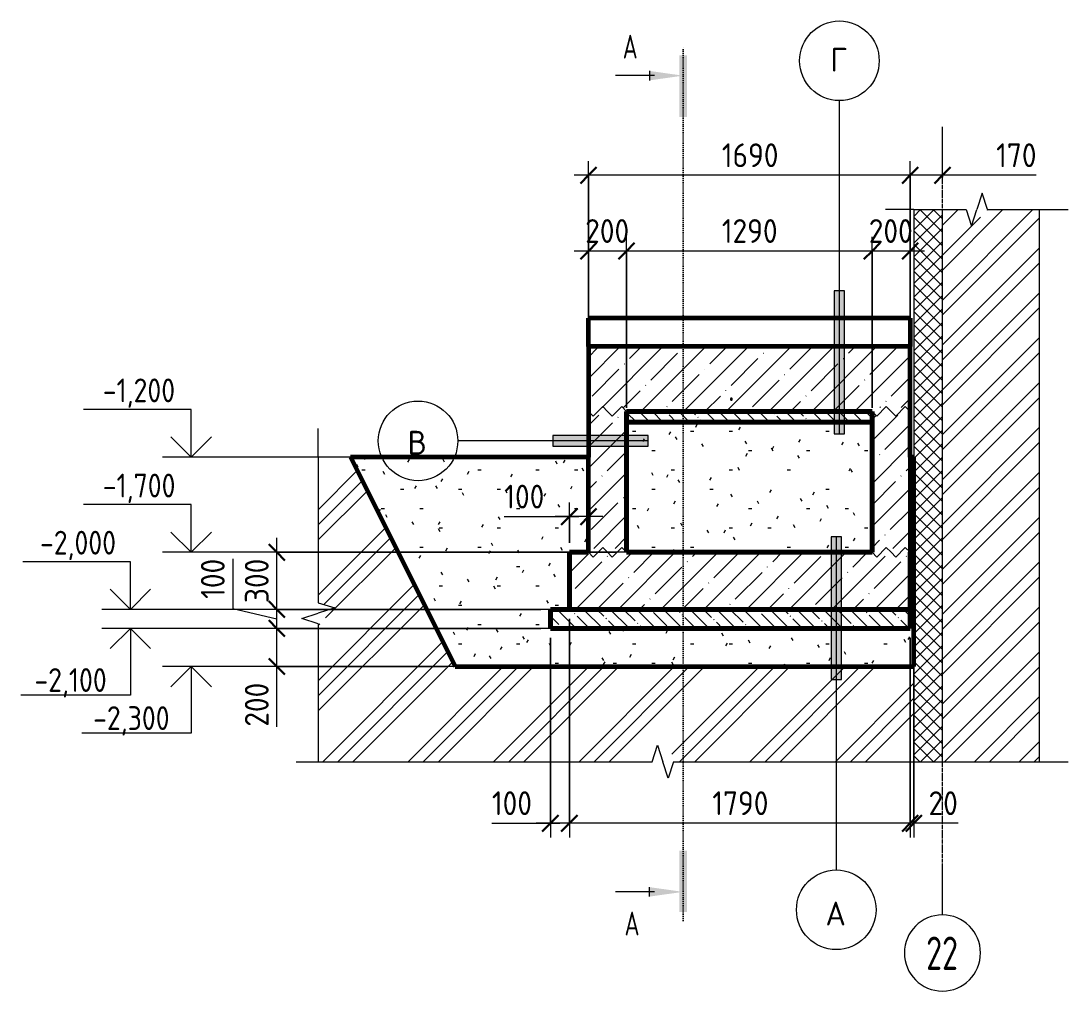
# Model space of a CAD drawing. Header units: millimetres. Extents: x -35166 to 26009, y -4005 to 79300.
# Drawn here: x 4328 to 9830, y -4005 to 1091 of the extents above; entities that cross this region are included whole.
import ezdxf

# ---------------------------------------------------------------- set-up
doc = ezdxf.new("R2010")
doc.units = ezdxf.units.MM
doc.linetypes.add('02 Штрихпунктирная _20 мм_', pattern=[25, 20, -2.5, 0, -2.5])
doc.linetypes.add('04 Пунктир 10мм', pattern=[10, 0, -10])
for name, color, linetype, lineweight in [('AA_Dim', 7, 'Continuous', 9), ('AA_Dim-50', 7, 'Continuous', 9), ('AA_Oformlenie', 7, 'Continuous', 9), ('AA_Razrez', 7, 'Continuous', 9), ('AA_Vinoska', 7, 'Continuous', 9), ('AA_Visotnaya otmetka', 7, 'Continuous', 9), ('AF_Stena', 7, 'Continuous', 9), ('KR_Armatura', 7, 'Continuous', 20), ('KR_Armatura_Tonkie', 7, 'Continuous', 20), ('Оси', 7, 'Continuous', 9)]:
    doc.layers.add(name, color=color, linetype=linetype, lineweight=lineweight)
for name, color, linetype, lineweight, true_color in [('AF_Perekritie', 7, 'Continuous', 60, 0x006a35), ('AF_Perekritie_Грунт', 7, 'Continuous', 60, 0x006a35), ('AF_Perekritie_Опалубка', 7, 'Continuous', 60, 0x006a35), ('AF_Stena_Опалубка', 7, 'Continuous', 20, 0x0063c6), ('KR_Fundament', 7, 'Continuous', 20, 0x804000)]:
    doc.layers.add(name, color=color, linetype=linetype, lineweight=lineweight, true_color=true_color)
doc.styles.add('GOST Common_1', font='GOST_Common.ttf', dxfattribs={"height": 125})
doc.styles.add('ISOCPEUR', font='isocpeur.TTF', dxfattribs={"width": 0.7, "height": 125})
doc.styles.add('ISOCPEUR_1', font='isocpeur.TTF', dxfattribs={"width": 0.9, "height": 125})
doc.styles.add('ISOCPEUR_2', font='isocpeur.TTF', dxfattribs={"width": 0.85, "height": 125})
doc.styles.add('ISOCPEUR_3', font='isocpeur.TTF', dxfattribs={"width": 0.7, "height": 175})
doc.dimstyles.new('00_Точн_3_знака__прозр_', dxfattribs={"dimscale": 304.8, "dimtxt": 125.344371, "dimasz": 0.278871, "dimexe": 0.246063, "dimexo": 0.164042, "dimgap": 0.016404, "dimtad": 1, "dimdec": 3, "dimrnd": 0.001, "dimdsep": 46, "dimtxsty": 'ISOCPEUR_1', "dimblk1": 'OBLIQUE', "dimblk2": 'OBLIQUE', "dimsah": 1, "dimcen": 0.09, "dimdle": 0.246063, "dimazin": 0, "dimtfac": 1, "dimtdec": 4, "dimtix": 1, "dimtmove": 1, "dimatfit": 3, "dimfxl": 1, "dimtvp": 1, "dimtolj": 1, "dimtzin": 0, "dimlwd": 18, "dimlwe": 18, "dimarcsym": 2})
doc.dimstyles.new('00_Точн_3_знака__прозр__1', dxfattribs={"dimscale": 304.8, "dimtxt": 125.344371, "dimasz": 0.278871, "dimexe": 0.246063, "dimexo": 0.164042, "dimgap": 0.016404, "dimtad": 1, "dimdec": 3, "dimrnd": 0.001, "dimdsep": 46, "dimtxsty": 'ISOCPEUR_1', "dimblk1": 'OBLIQUE', "dimblk2": 'OBLIQUE', "dimsah": 1, "dimcen": 0.09, "dimdle": 0.246063, "dimazin": 0, "dimtfac": 1, "dimtdec": 4, "dimtix": 1, "dimtmove": 0, "dimatfit": 3, "dimfxl": 1, "dimtvp": 1, "dimtolj": 1, "dimtzin": 0, "dimlwd": 18, "dimlwe": 18, "dimarcsym": 2})
pattern_1 = [(45, (7744.69, -150), (-112.253, 112.253), []), (45, (7856.94, -150), (-112.253, 112.253), [198.438, -39.688, 1.676, -38.011])]
pattern_2 = [(135, (7744.69, -150), (-70.0036, -70.0036), [99, -16.5, 3.3, -16.5]), (135, (7744.69, -80.04), (-70.0036, -70.0036), [])]
pattern_3 = [(0, (7744.69, -150), (406.4, 101.6), [16.764, -288.036, 16.764, -288.036, -1625.6]), (0, (7744.69, -150), (406.4, 101.6), [-609.6, 16.764, -592.836, 16.764, -288.036, -711.2]), (0, (7744.69, -150), (406.4, 101.6), [-1524, 16.764, -186.436, 16.764, -491.236]), (120, (7897.09, -99.2), (-291.1882, 301.1527), [16.764, -288.036, 16.764, -288.036, -1625.6]), (120, (7897.09, -99.2), (-291.1882, 301.1527), [-609.6, 16.764, -592.836, 16.764, -288.036, -711.2]), (120, (7897.09, -99.2), (-291.1882, 301.1527), [-1524, 16.764, -186.436, 16.764, -491.236]), (240, (7947.89, 104), (-115.2118, -402.7527), [16.764, -288.036, 16.764, -288.036, -1625.6]), (240, (7947.89, 104), (-115.2118, -402.7527), [-609.6, 16.764, -592.836, 16.764, -288.036, -711.2]), (240, (7947.89, 104), (-115.2118, -402.7527), [-1524, 16.764, -186.436, 16.764, -491.236])]

# ---------------------------------------------------------------- blocks, each defined once
blk = doc.blocks.new('Ktcnybwf - Лестница-3686718-В-В Опл')
at = {"layer": 'AF_Perekritie', "lineweight": 9}
h = blk.add_hatch(dxfattribs=at)
h.set_pattern_fill('FP_12', style=0, pattern_type=2)
h.set_pattern_definition([(45, (-77590.09, -150), (-112.253, 112.253), []), (45, (-77477.84, -150), (-112.253, 112.253), [198.438, -39.688, 1.676, -38.011])])
h.paths.add_polyline_path([(-76728.6, -960.8), (-76535, -960.8), (-76535, -940), (-76335, -940), (-76335, -620), (-78025, -620), (-78025, -940), (-77825, -940), (-77825, -960.8), (-77295.1, -960.8)])
at = {"layer": 'AF_Perekritie'}
for p, q in [((-76335, -470), (-78025, -470)), ((-78025, -620), (-78025, -470)), ((-76335, -470), (-76335, -620)), ((-76335, -620), (-78025, -620)), ((-78025, -620), (-78025, -960.8)), ((-76335, -620), (-78025, -620)), ((-76335, -960.8), (-76335, -620)), ((-77825, -960.8), (-76535, -960.8))]:
    blk.add_line(p, q, dxfattribs=at)
blk = doc.blocks.new('261_Лягушка _НесАрм_РабПлоск_ - 10 А240-3874233-В-В Опл')
at = {"layer": 'KR_Armatura_Tonkie', "true_color": 0xff0000}
blk.add_hatch(color=1, dxfattribs=at).paths.add_polyline_path([(-77275.2, -901.4), (-77271.7, -900.9), (-77269.9, -899.2), (-77269, -896.7), (-77269.3, -894), (-77270.7, -891.8), (-77272.8, -890.6), (-77276.3, -891), (-77278.1, -892.8), (-77279, -895.3), (-77278.7, -898), (-77277.3, -900.2), (-77276.3, -900.9)])
at = {"layer": 'KR_Armatura', "flags": 128}
for points in [[(-77274, -890.4), (-77275.2, -890.6), (-77276.3, -891), (-77277.3, -891.8), (-77278.1, -892.8), (-77278.7, -894), (-77279, -895.3), (-77279, -896.7), (-77278.7, -898), (-77278.1, -899.2), (-77277.3, -900.2), (-77276.3, -900.9), (-77275.2, -901.4), (-77274, -901.6)], [(-77274, -901.6), (-77272.8, -901.4), (-77271.7, -900.9), (-77270.7, -900.2), (-77269.9, -899.2), (-77269.3, -898), (-77269, -896.7), (-77269, -895.3), (-77269.3, -894), (-77269.9, -892.8), (-77270.7, -891.8), (-77271.7, -891), (-77272.8, -890.6), (-77274, -890.4)]]:
    blk.add_lwpolyline(points, dxfattribs=at)
at = {"layer": 'KR_Armatura_Tonkie'}
for p, q in [((-77279, -892.4), (-77279, -896)), ((-77269, -896), (-77269, -892.4))]:
    blk.add_line(p, q, dxfattribs=at)
blk = doc.blocks.new('011_ЛинияОбрыва _ЭлУзла_Линия_ - Тип 1-3858626-В-В Опл')
at = {"layer": 'AA_Oformlenie'}
for p, q in [((-79445, -1200), (-79445, -1965)), ((-79445, -2076.3), (-79445, -2800))]:
    blk.add_line(p, q, dxfattribs=at)
blk = doc.blocks.new('011_ЛинияОбрыва _ЭлУзла_Линия_ - Тип 1-3858628-В-В Опл')
at = {"layer": 'AA_Oformlenie'}
for p, q in [((-79561, -2800), (-77690, -2800)), ((-77578.7, -2800), (-75655, -2800))]:
    blk.add_line(p, q, dxfattribs=at)
blk = doc.blocks.new('011_ЛинияОбрыва _ЭлУзла_Линия_ - Тип 1-3858630-В-В Опл')
at = {"layer": 'AA_Oformlenie'}
for p, q in [((-76315, 100), (-76040, 100)), ((-75928.7, 100), (-75655, 100))]:
    blk.add_line(p, q, dxfattribs=at)
blk = doc.blocks.new('Последовательность узлов - 3мм масшт50 маскировка-904230-В-В Опл')
at = {"layer": 'AA_Oformlenie'}
for p, q in [((-78025, -1700), (-78000, -1725)), ((-78000, -1725), (-77950, -1675)), ((-77925, -1700), (-77950, -1675)), ((-77925, -1700), (-77900, -1725)), ((-77900, -1725), (-77850, -1675)), ((-77825, -1700), (-77850, -1675))]:
    blk.add_line(p, q, dxfattribs=at)
blk = doc.blocks.new('Разрез - Номер узла_ сзади-394133-В-В Опл')
at = {"layer": 'AA_Razrez'}
for points in [[(-77507.5, -3267.4), (-77547.4, -3267.4), (-77547.4, -3590.2), (-77507.5, -3590.2)], [(-77704.3, -3459), (-77704.3, -3508.7), (-77527.7, -3483.9)]]:
    blk.add_hatch(color=256, dxfattribs=at).paths.add_polyline_path(points)
for p, q in [((-77704.3, -3508.7), (-77704.3, -3459)), ((-77677.7, -3483.9), (-77882.5, -3483.9))]:
    blk.add_line(p, q, dxfattribs=at)
blk = doc.blocks.new('Разрез - Номер узла_ спереди-394134-В-В Опл')
at = {"layer": 'AA_Razrez'}
for points in [[(-77507.5, 587), (-77547.4, 587), (-77547.4, 909.8), (-77507.5, 909.8)], [(-77704.3, 778.6), (-77704.3, 828.2), (-77527.7, 803.4)]]:
    blk.add_hatch(color=256, dxfattribs=at).paths.add_polyline_path(points)
for p, q in [((-77704.3, 828.2), (-77704.3, 778.6)), ((-77677.7, 803.4), (-77882.5, 803.4))]:
    blk.add_line(p, q, dxfattribs=at)
blk = doc.blocks.new('DIMBLOCK54-В-В Опл')
at = {"layer": 'AA_Dim-50', "color": 30, "lineweight": 18, "true_color": 0xff8000, "transparency": 16777216}
for p, q in [((8999.8, -819.6), (8999.8, 355)), ((9169.8, 269.9), (9169.8, 355)), ((9244.8, 280), (8999.8, 280)), ((8999.8, 280), (8999.8, -819.6)), ((9401.9, 280), (9084.8, 280)), ((9169.8, 280), (9169.8, 269.9)), ((9662.4, 280), (9401.9, 280))]:
    blk.add_line(p, q, dxfattribs=at)
at = {"layer": 'AA_Dim-50', "color": 30, "lineweight": 30, "true_color": 0xff8000, "transparency": 16777216}
for p, q in [((8999.8, 280), (8957.3, 237.5)), ((8999.8, 280), (9042.3, 322.5)), ((9169.8, 280), (9127.3, 237.5)), ((9169.8, 280), (9212.3, 322.5))]:
    blk.add_line(p, q, dxfattribs=at)
at = {"layer": 'AA_Dim-50', "color": 0, "lineweight": 18, "transparency": 16777216, "insert": (9451.9, 447.8), "char_height": 125, "width": 252.581, "attachment_point": 1, "line_spacing_factor": 1.135194, "style": 'ISOCPEUR_1'}
blk.add_mtext('170', dxfattribs=at)
blk = doc.blocks.new('_Oblique')
at = {"color": 0, "linetype": 'ByBlock', "lineweight": -2}
blk.add_line((-0.5, -0.5), (0.5, 0.5), dxfattribs=at)
blk = doc.blocks.new('DIMBLOCK55-В-В Опл')
at = {"layer": 'AA_Dim-50', "color": 30, "lineweight": 18, "true_color": 0xff8000, "transparency": 16777216}
for p, q in [((7309.8, -819.6), (7309.8, 355)), ((8999.8, -819.6), (8999.8, 355)), ((8999.8, 280), (7234.8, 280)), ((7309.8, 280), (7309.8, -819.6)), ((8999.8, 280), (8999.8, -819.6))]:
    blk.add_line(p, q, dxfattribs=at)
at = {"layer": 'AA_Dim-50', "color": 30, "lineweight": 30, "true_color": 0xff8000, "transparency": 16777216}
for p, q in [((7309.8, 280), (7267.3, 237.5)), ((7309.8, 280), (7352.3, 322.5)), ((8999.8, 280), (8957.3, 237.5)), ((8999.8, 280), (9042.3, 322.5))]:
    blk.add_line(p, q, dxfattribs=at)
at = {"layer": 'AA_Dim-50', "color": 0, "lineweight": 18, "transparency": 16777216, "insert": (8010.5, 447.8), "char_height": 125, "width": 346.234, "attachment_point": 1, "line_spacing_factor": 1.135194, "style": 'ISOCPEUR_1'}
blk.add_mtext('1690', dxfattribs=at)
blk = doc.blocks.new('Высотные отметки - Стрелка вверх-400292-В-В Опл')
at = {"layer": 'AA_Vinoska'}
for p, q in [((-80431.8, -1750), (-80996.8, -1750)), ((-80431.8, -2000), (-80431.8, -1750)), ((-80431.8, -2000), (-80537.9, -1893.9)), ((-80431.8, -2000), (-80325.7, -1893.9)), ((-80281.8, -2000), (-80581.8, -2000))]:
    blk.add_line(p, q, dxfattribs=at)
blk = doc.blocks.new('DIMBLOCK56-В-В Опл')
at = {"layer": 'AA_Dim-50', "color": 30, "lineweight": 30, "true_color": 0xff8000, "transparency": 16777216}
for p, q in [((5672.3, -2100), (5629.8, -2057.5)), ((5672.3, -2100), (5714.8, -2142.5)), ((5672.3, -2300), (5629.8, -2257.5)), ((5672.3, -2300), (5714.8, -2342.5))]:
    blk.add_line(p, q, dxfattribs=at)
at = {"layer": 'AA_Dim-50', "color": 30, "lineweight": 18, "true_color": 0xff8000, "transparency": 16777216}
for p, q in [((7059.8, -2100), (5597.3, -2100)), ((5672.3, -2375), (5672.3, -2100)), ((5672.3, -2100), (7059.8, -2100)), ((5672.3, -2332.2), (5672.3, -2200)), ((6559.8, -2300), (5597.3, -2300)), ((5672.3, -2300), (6559.8, -2300)), ((5672.3, -2616.3), (5672.3, -2332.2))]:
    blk.add_line(p, q, dxfattribs=at)
at = {"layer": 'AA_Dim-50', "color": 0, "lineweight": 18, "transparency": 16777216, "insert": (5504.5, -2616.3), "char_height": 125, "width": 280.961, "attachment_point": 1, "rotation": 90, "line_spacing_factor": 1.135194, "style": 'ISOCPEUR_1'}
blk.add_mtext('200', dxfattribs=at)
blk = doc.blocks.new('DIMBLOCK57-В-В Опл')
at = {"layer": 'AA_Dim-50', "color": 30, "lineweight": 18, "true_color": 0xff8000, "transparency": 16777216}
for p, q in [((5441.4, -1734.3), (5441.4, -1994.8)), ((5441.4, -1994.8), (5672.3, -2050)), ((7059.8, -2000), (5597.3, -2000)), ((5672.3, -2100), (5672.3, -2000)), ((5672.3, -2000), (7059.8, -2000)), ((7059.8, -2100), (5597.3, -2100)), ((5672.3, -2100), (7059.8, -2100))]:
    blk.add_line(p, q, dxfattribs=at)
at = {"layer": 'AA_Dim-50', "color": 30, "lineweight": 30, "true_color": 0xff8000, "transparency": 16777216}
for p, q in [((5672.3, -2000), (5629.8, -1957.5)), ((5672.3, -2000), (5714.8, -2042.5)), ((5672.3, -2100), (5629.8, -2057.5)), ((5672.3, -2100), (5714.8, -2142.5))]:
    blk.add_line(p, q, dxfattribs=at)
at = {"layer": 'AA_Dim-50', "color": 0, "lineweight": 18, "transparency": 16777216, "insert": (5273.6, -1944.8), "char_height": 125, "width": 252.581, "attachment_point": 1, "rotation": 90, "line_spacing_factor": 1.135194, "style": 'ISOCPEUR_1'}
blk.add_mtext('100', dxfattribs=at)
blk = doc.blocks.new('DIMBLOCK58-В-В Опл')
at = {"layer": 'AA_Dim-50', "color": 30, "lineweight": 18, "true_color": 0xff8000, "transparency": 16777216}
for p, q in [((5672.3, -2000), (5672.3, -1625)), ((7459.8, -1700), (5597.3, -1700)), ((5672.3, -1700), (7459.8, -1700)), ((7059.8, -2000), (5597.3, -2000)), ((5672.3, -2000), (7059.8, -2000))]:
    blk.add_line(p, q, dxfattribs=at)
at = {"layer": 'AA_Dim-50', "color": 30, "lineweight": 30, "true_color": 0xff8000, "transparency": 16777216}
for p, q in [((5672.3, -1700), (5629.8, -1657.5)), ((5672.3, -1700), (5714.8, -1742.5)), ((5672.3, -2000), (5629.8, -1957.5)), ((5672.3, -2000), (5714.8, -2042.5))]:
    blk.add_line(p, q, dxfattribs=at)
at = {"layer": 'AA_Dim-50', "color": 0, "lineweight": 18, "transparency": 16777216, "insert": (5504.5, -1967.1), "char_height": 125, "width": 280.961, "attachment_point": 1, "rotation": 90, "line_spacing_factor": 1.135194, "style": 'ISOCPEUR_1'}
blk.add_mtext('300', dxfattribs=at)
blk = doc.blocks.new('DIMBLOCK59-В-В Опл')
at = {"layer": 'AA_Dim-50', "color": 30, "lineweight": 18, "true_color": 0xff8000, "transparency": 16777216}
for p, q in [((7209.8, -2050), (7209.8, -3198.5)), ((7209.8, -3123.5), (7209.8, -2050)), ((8999.8, -2150), (8999.8, -3198.5)), ((8999.8, -3123.5), (8999.8, -2150)), ((9074.8, -3123.5), (7209.8, -3123.5))]:
    blk.add_line(p, q, dxfattribs=at)
at = {"layer": 'AA_Dim-50', "color": 30, "lineweight": 30, "true_color": 0xff8000, "transparency": 16777216}
for p, q in [((7209.8, -3123.5), (7252.3, -3081)), ((8999.8, -3123.5), (9042.3, -3081)), ((7209.8, -3123.5), (7167.3, -3166)), ((8999.8, -3123.5), (8957.3, -3166))]:
    blk.add_line(p, q, dxfattribs=at)
at = {"layer": 'AA_Dim-50', "color": 0, "lineweight": 18, "transparency": 16777216, "insert": (7960.5, -2955.6), "char_height": 125, "width": 346.234, "attachment_point": 1, "line_spacing_factor": 1.135194, "style": 'ISOCPEUR_1'}
blk.add_mtext('1790', dxfattribs=at)
blk = doc.blocks.new('DIMBLOCK60-В-В Опл')
at = {"layer": 'AA_Dim-50', "color": 30, "lineweight": 18, "true_color": 0xff8000, "transparency": 16777216}
for p, q in [((7209.8, -2050), (7209.8, -3198.5)), ((7209.8, -3123.5), (7209.8, -2050)), ((7109.8, -2150), (7109.8, -3198.5)), ((7109.8, -3123.5), (7109.8, -2150)), ((6802.6, -3123.5), (7063.1, -3123.5)), ((7209.8, -3123.5), (7034.8, -3123.5)), ((7063.1, -3123.5), (7159.8, -3123.5))]:
    blk.add_line(p, q, dxfattribs=at)
at = {"layer": 'AA_Dim-50', "color": 30, "lineweight": 30, "true_color": 0xff8000, "transparency": 16777216}
for p, q in [((7109.8, -3123.5), (7152.3, -3081)), ((7209.8, -3123.5), (7252.3, -3081)), ((7109.8, -3123.5), (7067.3, -3166)), ((7209.8, -3123.5), (7167.3, -3166))]:
    blk.add_line(p, q, dxfattribs=at)
at = {"layer": 'AA_Dim-50', "color": 0, "lineweight": 18, "transparency": 16777216, "insert": (6802.6, -2955.6), "char_height": 125, "width": 252.581, "attachment_point": 1, "line_spacing_factor": 1.135194, "style": 'ISOCPEUR_1'}
blk.add_mtext('100', dxfattribs=at)
blk = doc.blocks.new('DIMBLOCK61-В-В Опл')
at = {"layer": 'AA_Dim-50', "color": 30, "lineweight": 18, "true_color": 0xff8000, "transparency": 16777216}
for p, q in [((8799.8, -940.6), (8799.8, -43)), ((8999.8, -220), (8999.8, -43)), ((9074.8, -118), (8799.8, -118)), ((8799.8, -118), (8799.8, -940.6)), ((8999.8, -118), (8999.8, -220))]:
    blk.add_line(p, q, dxfattribs=at)
at = {"layer": 'AA_Dim-50', "color": 30, "lineweight": 30, "true_color": 0xff8000, "transparency": 16777216}
for p, q in [((8799.8, -118), (8842.3, -75.5)), ((8999.8, -118), (9042.3, -75.5)), ((8799.8, -118), (8757.3, -160.5)), ((8999.8, -118), (8957.3, -160.5))]:
    blk.add_line(p, q, dxfattribs=at)
at = {"layer": 'AA_Dim-50', "color": 0, "lineweight": 18, "transparency": 16777216, "insert": (8782.7, 49.8), "char_height": 125, "width": 280.961, "attachment_point": 1, "line_spacing_factor": 1.135194, "style": 'ISOCPEUR_1'}
blk.add_mtext('200', dxfattribs=at)
blk = doc.blocks.new('DIMBLOCK62-В-В Опл')
at = {"layer": 'AA_Dim-50', "color": 30, "lineweight": 18, "true_color": 0xff8000, "transparency": 16777216}
for p, q in [((7509.8, -940.6), (7509.8, -43)), ((8799.8, -940.6), (8799.8, -43)), ((8799.8, -118), (7509.8, -118)), ((7509.8, -118), (7509.8, -940.6)), ((8799.8, -118), (8799.8, -940.6))]:
    blk.add_line(p, q, dxfattribs=at)
at = {"layer": 'AA_Dim-50', "color": 30, "lineweight": 30, "true_color": 0xff8000, "transparency": 16777216}
for p, q in [((7509.8, -118), (7552.3, -75.5)), ((8799.8, -118), (8842.3, -75.5)), ((7509.8, -118), (7467.3, -160.5)), ((8799.8, -118), (8757.3, -160.5))]:
    blk.add_line(p, q, dxfattribs=at)
at = {"layer": 'AA_Dim-50', "color": 0, "lineweight": 18, "transparency": 16777216, "insert": (8010.5, 49.8), "char_height": 125, "width": 346.234, "attachment_point": 1, "line_spacing_factor": 1.135194, "style": 'ISOCPEUR_1'}
blk.add_mtext('1290', dxfattribs=at)
blk = doc.blocks.new('DIMBLOCK63-В-В Опл')
at = {"layer": 'AA_Dim-50', "color": 30, "lineweight": 18, "true_color": 0xff8000, "transparency": 16777216}
for p, q in [((7309.8, -220), (7309.8, -43)), ((7509.8, -940.6), (7509.8, -43)), ((7509.8, -118), (7234.8, -118)), ((7309.8, -118), (7309.8, -220)), ((7509.8, -118), (7509.8, -940.6))]:
    blk.add_line(p, q, dxfattribs=at)
at = {"layer": 'AA_Dim-50', "color": 30, "lineweight": 30, "true_color": 0xff8000, "transparency": 16777216}
for p, q in [((7309.8, -118), (7352.3, -75.5)), ((7509.8, -118), (7552.3, -75.5)), ((7309.8, -118), (7267.3, -160.5)), ((7509.8, -118), (7467.3, -160.5))]:
    blk.add_line(p, q, dxfattribs=at)
at = {"layer": 'AA_Dim-50', "color": 0, "lineweight": 18, "transparency": 16777216, "insert": (7292.7, 49.8), "char_height": 125, "width": 280.961, "attachment_point": 1, "line_spacing_factor": 1.135194, "style": 'ISOCPEUR_1'}
blk.add_mtext('200', dxfattribs=at)
blk = doc.blocks.new('DIMBLOCK64-В-В Опл')
at = {"layer": 'AA_Dim-50', "color": 30, "lineweight": 18, "true_color": 0xff8000, "transparency": 16777216}
for p, q in [((8999.8, -2150), (8999.8, -3198.5)), ((8999.8, -3123.5), (8999.8, -2150)), ((9019.8, -2350), (9019.8, -3198.5)), ((9019.8, -3123.5), (9019.8, -2350)), ((9094.8, -3123.5), (8924.8, -3123.5)), ((9046.8, -3123.5), (9009.8, -3123.5)), ((9252.9, -3123.5), (9046.8, -3123.5))]:
    blk.add_line(p, q, dxfattribs=at)
at = {"layer": 'AA_Dim-50', "color": 30, "lineweight": 30, "true_color": 0xff8000, "transparency": 16777216}
for p, q in [((8999.8, -3123.5), (9042.3, -3081)), ((9019.8, -3123.5), (9062.3, -3081)), ((8999.8, -3123.5), (8957.3, -3166)), ((9019.8, -3123.5), (8977.3, -3166))]:
    blk.add_line(p, q, dxfattribs=at)
at = {"layer": 'AA_Dim-50', "color": 0, "lineweight": 18, "transparency": 16777216, "insert": (9096.8, -2955.6), "char_height": 125, "width": 187.307, "attachment_point": 1, "line_spacing_factor": 1.135194, "style": 'ISOCPEUR_1'}
blk.add_mtext('20', dxfattribs=at)
blk = doc.blocks.new('010_Флажок только номер _ТиповАннот_ - Узел А-3858643-В-В Опл')
at = {"layer": 'AA_Vinoska'}
blk.add_hatch(color=256, dxfattribs=at).paths.add_polyline_path([(-76695.3, -2369), (-76750.3, -2369), (-76750.3, -1619), (-76695.3, -1619)])
for p, q in [((-76695.3, -1619), (-76750.3, -1619)), ((-76750.3, -1619), (-76750.3, -2369)), ((-76722.8, -1619), (-76722.8, -3369)), ((-76695.3, -2369), (-76695.3, -1619)), ((-76750.3, -2369), (-76695.3, -2369))]:
    blk.add_line(p, q, dxfattribs=at)
blk.add_circle((-76722.8, -3578), 209.1, dxfattribs=at)
blk = doc.blocks.new('010_Флажок только номер _ТиповАннот_ - Узел В-3858646-В-В Опл')
at = {"layer": 'AA_Vinoska'}
blk.add_hatch(color=256, dxfattribs=at).paths.add_polyline_path([(-78211.4, -1142.4), (-78211.4, -1087.4), (-77711.4, -1087.4), (-77711.4, -1142.4)])
for p, q in [((-77711.4, -1087.4), (-78211.4, -1087.4)), ((-78211.4, -1087.4), (-78211.4, -1142.4)), ((-77711.4, -1142.4), (-77711.4, -1087.4)), ((-77711.4, -1114.9), (-78711.4, -1114.9)), ((-78211.4, -1142.4), (-77711.4, -1142.4))]:
    blk.add_line(p, q, dxfattribs=at)
blk.add_circle((-78920.5, -1114.9), 209.1, dxfattribs=at)
blk = doc.blocks.new('010_Флажок только номер _ТиповАннот_ - Узел Г-3858649-В-В Опл')
at = {"layer": 'AA_Vinoska'}
blk.add_hatch(color=256, dxfattribs=at).paths.add_polyline_path([(-76734, -327.4), (-76679, -327.4), (-76679, -1077.4), (-76734, -1077.4)])
for p, q in [((-76706.5, -1077.4), (-76706.5, 672.6)), ((-76734, -327.4), (-76734, -1077.4)), ((-76679, -327.4), (-76734, -327.4)), ((-76679, -1077.4), (-76679, -327.4)), ((-76734, -1077.4), (-76679, -1077.4))]:
    blk.add_line(p, q, dxfattribs=at)
blk.add_circle((-76706.5, 881.7), 209.1, dxfattribs=at)
blk = doc.blocks.new('DIMBLOCK65-В-В Опл')
at = {"layer": 'AA_Dim-50', "color": 30, "lineweight": 18, "true_color": 0xff8000, "transparency": 16777216}
for p, q in [((7209.8, -1650), (7209.8, -1437.9)), ((7309.8, -1523), (7309.8, -1437.9)), ((6867.6, -1512.9), (7128.1, -1512.9)), ((7128.1, -1512.9), (7259.8, -1512.9)), ((7384.8, -1512.9), (7134.8, -1512.9)), ((7209.8, -1512.9), (7209.8, -1650)), ((7309.8, -1512.9), (7309.8, -1523))]:
    blk.add_line(p, q, dxfattribs=at)
at = {"layer": 'AA_Dim-50', "color": 30, "lineweight": 30, "true_color": 0xff8000, "transparency": 16777216}
for p, q in [((7209.8, -1512.9), (7252.3, -1470.4)), ((7309.8, -1512.9), (7352.3, -1470.4)), ((7209.8, -1512.9), (7167.3, -1555.4)), ((7309.8, -1512.9), (7267.3, -1555.4))]:
    blk.add_line(p, q, dxfattribs=at)
at = {"layer": 'AA_Dim-50', "color": 0, "lineweight": 18, "transparency": 16777216, "insert": (6867.6, -1345.1), "char_height": 125, "width": 252.581, "attachment_point": 1, "line_spacing_factor": 1.135194, "style": 'ISOCPEUR_1'}
blk.add_mtext('100', dxfattribs=at)
blk = doc.blocks.new('Ось сетки - d_4мм-2765513-В-В Опл')
at = {"layer": 'Оси', "color": 12, "true_color": 0xc80000}
for start, end in [(0, 180), (0, 180), (180, 360), (180, 360)]:
    blk.add_arc((-76165, -3804.8), 200, start, end, dxfattribs=at)
blk = doc.blocks.new('Высотные отметки - Стрелка вниз высокая-400290-В-В Опл')
at = {"layer": 'AA_Vinoska'}
for p, q in [((-80281.8, -2100), (-80581.8, -2100)), ((-80431.8, -2100), (-80537.9, -2206.1)), ((-80431.8, -2100), (-80431.8, -2450)), ((-80431.8, -2100), (-80325.7, -2206.1)), ((-80431.8, -2450), (-81006.8, -2450))]:
    blk.add_line(p, q, dxfattribs=at)

msp = doc.modelspace()

# ---------------------------------------------------------------- hatches: boundary and pattern name
at = {"layer": 'AF_Perekritie', "lineweight": 9}
h = msp.add_hatch(dxfattribs=at)
h.set_pattern_fill('FP_14', style=0, pattern_type=2)
h.set_pattern_definition(pattern_2)
h.paths.add_polyline_path([(8606.1534, -1016.7432), (8799.7789, -1016.7432), (8799.7789, -960.8416), (7509.7789, -960.8416), (7509.7789, -1016.7432), (8039.6855, -1016.7432)])
h = msp.add_hatch(dxfattribs=at)
h.set_pattern_fill('FP_13', style=0, pattern_type=2)
h.set_pattern_definition([(45, (7744.7, -150), (-224.506, 224.506), []), (45, (7824.06, -150), (0, 449.013), []), (45, (7665.3, -150), (0, 449.013), [])])
h.paths.add_polyline_path([(8039.6855, -2800), (9019.7789, -2800), (9019.7789, -2300), (6609.7789, -2300), (6059.7789, -1200), (5889.7789, -1200), (5889.7789, -1965), (5976.3815, -1992.5), (5889.7789, -2020), (5929.0317, -2020), (5929.0317, -2076.3087), (5889.7789, -2076.3087), (5889.7789, -2800), (7644.7789, -2800), (7672.2789, -2713.3975), (7699.7789, -2800), (7699.7789, -2760.7473), (7756.0876, -2760.7473), (7756.0876, -2800)])
h = msp.add_hatch(dxfattribs=at)
h.set_pattern_fill('FP_12', style=0, pattern_type=2)
h.set_pattern_definition(pattern_1)
h.paths.add_polyline_path([(8039.6855, -2000), (8999.7789, -2000), (8999.7789, -1720), (8799.7789, -1720), (8799.7789, -1700), (7509.7789, -1700), (7509.7789, -1720), (7309.7789, -1720), (7309.7789, -1700), (7209.7789, -1700), (7209.7789, -2000), (7509.7789, -2000)])
h = msp.add_hatch(dxfattribs=at)
h.set_pattern_fill('FP_14', style=0, pattern_type=2)
h.set_pattern_definition(pattern_2)
h.paths.add_polyline_path([(8039.6855, -2100), (8999.7789, -2100), (8999.7789, -2000), (7109.7789, -2000), (7109.7789, -2100)])
at = {"layer": 'AF_Stena'}
h = msp.add_hatch(dxfattribs=at)
h.set_pattern_fill('FP_11', color=256, style=0, pattern_type=2)
h.set_pattern_definition([(45, (7744.69, -150), (-35.3553, 35.3553), []), (135, (7744.69, -150), (-35.3553, -35.3553), [])])
h.paths.add_polyline_path([(9169.7789, -2800), (9169.7789, 100), (9019.7789, 100), (9019.7789, -2800)])
h = msp.add_hatch(dxfattribs=at)
h.set_pattern_fill('FP_10', color=256, style=0, pattern_type=2)
h.set_pattern_definition([(45, (7744.69, -150), (-117.866, 117.866), []), (45, (7823.27, -150), (-117.866, 117.866), [])])
h.paths.add_polyline_path([(9169.7789, -2800), (9679.7789, -2800), (9679.7789, 100), (9406.0876, 100), (9406.0876, 60.7473), (9349.7789, 60.7473), (9349.7789, 100), (9322.2789, 13.3975), (9294.7789, 100), (9169.7789, 100), (9169.7789, -1344.3393)])
h = msp.add_hatch(dxfattribs=at)
h.set_pattern_fill('FP_12', color=256, style=0, pattern_type=2)
h.set_pattern_definition(pattern_1)
h.paths.add_polyline_path([(7409.7789, -1680), (7509.7789, -1680), (7509.7789, -980), (7309.7789, -980), (7309.7789, -1680)])
h = msp.add_hatch(dxfattribs=at)
h.set_pattern_fill('FP_12', color=256, style=0, pattern_type=2)
h.set_pattern_definition(pattern_1)
h.paths.add_polyline_path([(8999.7789, -1680), (8999.7789, -980), (8799.7789, -980), (8799.7789, -1680), (8899.7789, -1680)])
at = {"layer": 'KR_Fundament', "lineweight": 9}
h = msp.add_hatch(dxfattribs=at)
h.set_pattern_fill('FP_15', style=0, pattern_type=2)
h.set_pattern_definition(pattern_3)
h.paths.add_polyline_path([(8799.7789, -1700), (8799.7789, -1016.7476), (7509.7789, -1016.7476), (7509.7789, -1700), (8039.6855, -1700)])
h = msp.add_hatch(dxfattribs=at)
h.set_pattern_fill('FP_15', style=0, pattern_type=2)
h.set_pattern_definition(pattern_3)
h.paths.add_polyline_path([(8039.6855, -2300), (9019.7789, -2300), (9019.7789, -1200), (8999.7789, -1200), (8999.7789, -2100), (7109.7789, -2100), (7109.7789, -2000), (7209.7789, -2000), (7209.7789, -1700), (7309.7789, -1700), (7309.7789, -1200), (6059.7789, -1200), (6609.7789, -2300)])

# ---------------------------------------------------------------- linework, layer by layer
at = {"layer": 'AA_Razrez', "color": 7, "linetype": '04 Пунктир 10мм', "true_color": 0xffffff}
msp.add_line((7807.1035, -3633.8748), (7807.1035, 953.4206), dxfattribs=at)
at = {"layer": 'AA_Vinoska'}
for p, q in [((9377.9333, 186.6501), (9349.7789, 100)), ((9406.0876, 100), (9377.9333, 186.6501)), ((9019.7789, 100), (8869.7789, 100)), ((9294.7789, 100), (9322.2789, 13.3975)), ((9322.2789, 13.3975), (9349.7789, 100)), ((9679.7789, 100), (9829.7789, 100)), ((5889.7789, -1200), (5889.7789, -1050)), ((5889.7789, -1965), (5976.3815, -1992.5)), ((5803.1288, -2048.1543), (5889.7789, -2020)), ((5976.3815, -1992.5), (5889.7789, -2020)), ((5889.7789, -2076.3087), (5803.1288, -2048.1543)), ((7644.7789, -2800), (7672.2789, -2713.3975)), ((7672.2789, -2713.3975), (7699.7789, -2800)), ((7727.9333, -2886.6501), (7699.7789, -2800)), ((7756.0876, -2800), (7727.9333, -2886.6501)), ((9679.7789, -2800), (9829.7789, -2800))]:
    msp.add_line(p, q, dxfattribs=at)
at = {"layer": 'AA_Visotnaya otmetka', "color": 92, "true_color": 0x00cc00}
for p, q in [((5231.7289, -1200), (5222.272, -1200)), ((6158.5067, -1200), (5231.7289, -1200)), ((5222.272, -1700), (5222.272, -1700)), ((7714.1694, -1700), (5222.272, -1700)), ((5476.75, -2000), (4902.9857, -2000)), ((7230.1749, -2000), (5476.75, -2000))]:
    msp.add_line(p, q, dxfattribs=at)
at = {"layer": 'AA_Visotnaya otmetka'}
for p, q in [((4902.9857, -2100), (4902.9857, -2100)), ((7224.8951, -2100), (4902.9857, -2100)), ((5222.272, -2300), (5222.272, -2300)), ((7451.74, -2300), (5222.272, -2300))]:
    msp.add_line(p, q, dxfattribs=at)
at = {"layer": 'AF_Perekritie_Грунт', "lineweight": 20}
for p, q in [((6059.7789, -1200), (5889.7789, -1200)), ((6609.7789, -2300), (6059.7789, -1200)), ((9019.7789, -2300), (6609.7789, -2300)), ((9019.7789, -2800), (9019.7789, -2300))]:
    msp.add_line(p, q, dxfattribs=at)
at = {"layer": 'AF_Stena_Опалубка'}
for p, q in [((9019.7789, 100), (9019.7789, -2800)), ((9679.7789, -2800), (9679.7789, 100)), ((7309.7789, -960.8459), (7309.7789, -694.7548)), ((8999.7789, -694.7548), (8999.7789, -960.8459)), ((7309.7789, -1200), (7309.7789, -1700)), ((8999.7789, -1700), (8999.7789, -1200))]:
    msp.add_line(p, q, dxfattribs=at)
at = {"layer": 'AF_Stena_Опалубка', "color": 7}
msp.add_line((9169.7789, -2800), (9169.7789, 100), dxfattribs=at)
at = {"layer": 'AF_Stena_Опалубка', "lineweight": 60}
for p, q in [((7309.7789, -960.8459), (7309.7789, -1200)), ((7509.7789, -1700), (7509.7789, -960.8459)), ((8799.7789, -960.8459), (8799.7789, -1700)), ((8999.7789, -1200), (8999.7789, -960.8459))]:
    msp.add_line(p, q, dxfattribs=at)
at = {"layer": 'KR_Fundament', "lineweight": 60}
for p, q in [((8799.7789, -960.8416), (7509.7789, -960.8416)), ((7509.7789, -960.8416), (7509.7789, -1016.7432)), ((8799.7789, -1016.7432), (8799.7789, -960.8416)), ((7509.7789, -1016.7432), (8799.7789, -1016.7432)), ((8799.7789, -1016.7476), (7509.7789, -1016.7476)), ((7509.7789, -1016.7476), (7509.7789, -1700)), ((8799.7789, -1700), (8799.7789, -1016.7476)), ((7309.7789, -1200), (6059.7789, -1200)), ((6059.7789, -1200), (6609.7789, -2300)), ((7309.7789, -1700), (7309.7789, -1200)), ((9019.7789, -1200), (8999.7789, -1200)), ((8999.7789, -1200), (8999.7789, -2100)), ((9019.7789, -2300), (9019.7789, -1200)), ((7309.7789, -1700), (7209.7789, -1700)), ((7209.7789, -1700), (7209.7789, -2000)), ((7209.7789, -2000), (7209.7789, -1700)), ((7209.7789, -1700), (7309.7789, -1700)), ((8799.7789, -1700), (7509.7789, -1700)), ((7509.7789, -1700), (8799.7789, -1700)), ((8999.7789, -2000), (8999.7789, -1700)), ((8999.7789, -2000), (7109.7789, -2000)), ((7109.7789, -2000), (7109.7789, -2100)), ((7109.7789, -2100), (7109.7789, -2000)), ((7109.7789, -2000), (7209.7789, -2000)), ((7209.7789, -2000), (8999.7789, -2000)), ((8999.7789, -2100), (8999.7789, -2000)), ((7109.7789, -2100), (8999.7789, -2100)), ((8999.7789, -2100), (7109.7789, -2100)), ((6609.7789, -2300), (9019.7789, -2300))]:
    msp.add_line(p, q, dxfattribs=at)
at = {"layer": 'KR_Fundament'}
for p, q in [((7509.7789, -1016.7476), (7509.7789, -960.8459)), ((8799.7789, -960.8459), (8799.7789, -1016.7476))]:
    msp.add_line(p, q, dxfattribs=at)
at = {"layer": 'Оси'}
for p, q in [((9169.7789, 284.505), (9169.7789, 534.505)), ((9169.7789, -3604.8), (9169.7789, -3354.8))]:
    msp.add_line(p, q, dxfattribs=at)
at = {"layer": 'Оси', "linetype": '02 Штрихпунктирная _20 мм_'}
msp.add_line((9169.7789, -3354.8), (9169.7789, 284.505), dxfattribs=at)

# ---------------------------------------------------------------- block references
at = {"layer": 'AA_Oformlenie'}
for name, p in [('011_ЛинияОбрыва _ЭлУзла_Линия_ - Тип 1-3858630-В-В Опл', (85334.7789, 0)), ('Последовательность узлов - 3мм масшт50 маскировка-904230-В-В Опл', (85334.7789, 740)), ('Последовательность узлов - 3мм масшт50 маскировка-904230-В-В Опл', (86824.7789, 740)), ('011_ЛинияОбрыва _ЭлУзла_Линия_ - Тип 1-3858626-В-В Опл', (85334.7789, 0)), ('Последовательность узлов - 3мм масшт50 маскировка-904230-В-В Опл', (85334.7789, 0)), ('Последовательность узлов - 3мм масшт50 маскировка-904230-В-В Опл', (86824.7789, 0)), ('011_ЛинияОбрыва _ЭлУзла_Линия_ - Тип 1-3858628-В-В Опл', (85334.7789, 0))]:
    msp.add_blockref(name, p, dxfattribs=at)
at = {"layer": 'AA_Razrez'}
for name in ['Разрез - Номер узла_ спереди-394134-В-В Опл', 'Разрез - Номер узла_ сзади-394133-В-В Опл']:
    msp.add_blockref(name, (85334.7789, 0), dxfattribs=at)
at = {"layer": 'AA_Vinoska'}
for name in ['010_Флажок только номер _ТиповАннот_ - Узел Г-3858649-В-В Опл', '010_Флажок только номер _ТиповАннот_ - Узел В-3858646-В-В Опл', '010_Флажок только номер _ТиповАннот_ - Узел А-3858643-В-В Опл', 'Высотные отметки - Стрелка вверх-400292-В-В Опл', 'Высотные отметки - Стрелка вниз высокая-400290-В-В Опл']:
    msp.add_blockref(name, (85334.7789, 0), dxfattribs=at)
at = {"layer": 'AA_Visotnaya otmetka'}
for name, p in [('Высотные отметки - Стрелка вверх-400292-В-В Опл', (85654.0652, 800)), ('Высотные отметки - Стрелка вверх-400292-В-В Опл', (85654.0652, 300)), ('Высотные отметки - Стрелка вниз высокая-400290-В-В Опл', (85654.0652, -200))]:
    msp.add_blockref(name, p, dxfattribs=at)
at = {"layer": 'AF_Perekritie_Опалубка'}
msp.add_blockref('Ktcnybwf - Лестница-3686718-В-В Опл', (85334.7789, 0), dxfattribs=at)
at = {"layer": 'KR_Armatura_Tonkie'}
msp.add_blockref('261_Лягушка _НесАрм_РабПлоск_ - 10 А240-3874233-В-В Опл', (85334.7789, 0), dxfattribs=at)
at = {"layer": 'Оси', "color": 12, "true_color": 0xc80000}
msp.add_blockref('Ось сетки - d_4мм-2765513-В-В Опл', (85334.7789, 0), dxfattribs=at)

# ---------------------------------------------------------------- texts
at = {"layer": 'AA_Razrez', "char_height": 125, "width": 95.400812, "attachment_point": 1, "style": 'ISOCPEUR'}
for insert in [(7489.835, 1018.1513), (7499.4221, -3587.6366)]:
    msp.add_mtext('\\fISOCPEUR|b0|i0|c204|p34|;\\W.7;А', dxfattribs=dict(at, insert=insert))
at = {"layer": 'AA_Vinoska', "char_height": 125, "attachment_point": 1, "style": 'GOST Common_1'}
for s, insert, width in [('\\fGOST Common|b0|i0|c204|p34|;Г', (8580.7381, 949.7305), 108.227812), ('\\fGOST Common|b0|i0|c204|p34|;В', (6359.523, -1062.129), 124.261562), ('\\fGOST Common|b0|i0|c204|p34|;А', (8555.2825, -3535.156), 136.286875)]:
    msp.add_mtext(s, dxfattribs=dict(at, insert=insert, width=width))
at = {"layer": 'AA_Visotnaya otmetka', "color": 92, "true_color": 0x00cc00, "char_height": 125, "attachment_point": 1, "line_spacing_factor": 1.135194, "style": 'ISOCPEUR_2'}
for s, insert, width in [('-1,200', (4758.0097, -787.1602), 454.22946), ('-1,700', (4758.0097, -1287.1602), 454.22946), ('-2,000', (4428.0696, -1587.1602), 479.798668)]:
    msp.add_mtext(s, dxfattribs=dict(at, insert=insert, width=width))
at = {"layer": 'AA_Visotnaya otmetka', "char_height": 125, "attachment_point": 1, "line_spacing_factor": 1.135194, "style": 'ISOCPEUR_2'}
for s, insert, width in [('-2,100', (4398.7235, -2308.659), 454.22946), ('-2,300', (4707.3559, -2508.659), 479.798668)]:
    msp.add_mtext(s, dxfattribs=dict(at, insert=insert, width=width))
at = {"layer": 'Оси', "insert": (9084.1386, -3718.5698), "char_height": 175, "width": 207.637062, "attachment_point": 1, "style": 'ISOCPEUR_3'}
msp.add_mtext('22', dxfattribs=at)

# ---------------------------------------------------------------- dimensions: what is measured, and where the dimension line sits
at = {"layer": 'AA_Dim', "color": 30, "lineweight": 18, "true_color": 0xff8000}
for base, p1, p2, override, picture, middle in [((7309.7789, 279.9643), (8999.7789, -869.6019), (7309.7789, -869.6019), {"dimpost": '<>', "dimfxl": 1690}, 'DIMBLOCK55-В-В Опл', (8154.7789, 347.4643)), ((7309.7789, -118.0435), (7509.7789, -990.5685), (7309.7789, -270), {"dimpost": '<>', "dimfxl": 747.809419}, 'DIMBLOCK63-В-В Опл', (7409.7789, -50.5435)), ((7509.7789, -118.0435), (8799.7789, -990.5685), (7509.7789, -990.5685), {"dimpost": '<>', "dimfxl": 1290}, 'DIMBLOCK62-В-В Опл', (8154.7789, -50.5435)), ((8799.7789, -118.0435), (8999.7789, -270), (8799.7789, -990.5685), {"dimpost": '<>', "dimfxl": 747.809419}, 'DIMBLOCK61-В-В Опл', (8899.7789, -50.5435)), ((7209.7789, -3123.4886), (8999.7789, -2100), (7209.7789, -2000), {"dimpost": '<>', "dimfxl": 1792.79112}, 'DIMBLOCK59-В-В Опл', (8104.7789, -3055.9886))]:
    dim = msp.add_linear_dim(base=base, p1=p1, p2=p2, dimstyle='00_Точн_3_знака__прозр__1', override=override, dxfattribs=at)
    dim.commit()
    dim.dimension.update_dxf_attribs({"geometry": picture, "text_midpoint": middle})
for base, p1, p2, override, picture, middle in [((8999.7789, 279.9643), (9169.7789, 219.8603), (8999.7789, -869.6019), {"dimpost": '<>', "dimfxl": 1102.645784}, 'DIMBLOCK54-В-В Опл', (9578.2268, 364.4708)), ((7209.7789, -1512.9315), (7309.7789, -1573.0356), (7209.7789, -1700), {"dimpost": '<>', "dimfxl": 161.616731}, 'DIMBLOCK65-В-В Опл', (6993.9111, -1428.425)), ((7109.7789, -3123.4886), (7209.7789, -2000), (7109.7789, -2100), {"dimpost": '<>', "dimfxl": 141.421356}, 'DIMBLOCK60-В-В Опл', (6928.867, -3038.9822)), ((8999.7789, -3123.4886), (9019.7789, -2300), (8999.7789, -2100), {"dimpost": '<>', "dimfxl": 200.997512}, 'DIMBLOCK64-В-В Опл', (9190.4331, -3038.9822))]:
    dim = msp.add_linear_dim(base=base, p1=p1, p2=p2, dimstyle='00_Точн_3_знака__прозр_', override=override, dxfattribs=at)
    dim.commit()
    dim.dimension.update_dxf_attribs({"geometry": picture, "text_midpoint": middle, "dimtype": 160})
dim = msp.add_linear_dim(base=(5672.3305, -1700), p1=(7109.7789, -2000), p2=(7509.7789, -1700), angle=90, dimstyle='00_Точн_3_знака__прозр__1', override={"dimpost": '<>', "dimfxl": 500}, dxfattribs=at)
dim.commit()
dim.dimension.update_dxf_attribs({"geometry": 'DIMBLOCK58-В-В Опл', "text_midpoint": (5604.8305, -1850)})
for base, p1, p2, override, picture, middle in [((5672.3305, -2000), (7109.7789, -2100), (7109.7789, -2000), {"dimpost": '<>', "dimfxl": 100}, 'DIMBLOCK57-В-В Опл', (5356.9195, -1818.4603)), ((5672.3305, -2100), (6609.7789, -2300), (7109.7789, -2100), {"dimpost": '<>', "dimfxl": 538.516481}, 'DIMBLOCK56-В-В Опл', (5587.824, -2475.8581))]:
    dim = msp.add_linear_dim(base=base, p1=p1, p2=p2, angle=90, dimstyle='00_Точн_3_знака__прозр_', override=override, dxfattribs=at)
    dim.commit()
    dim.dimension.update_dxf_attribs({"geometry": picture, "text_midpoint": middle, "dimtype": 160, "text_rotation": 90})

doc.saveas('drawing.dxf')
